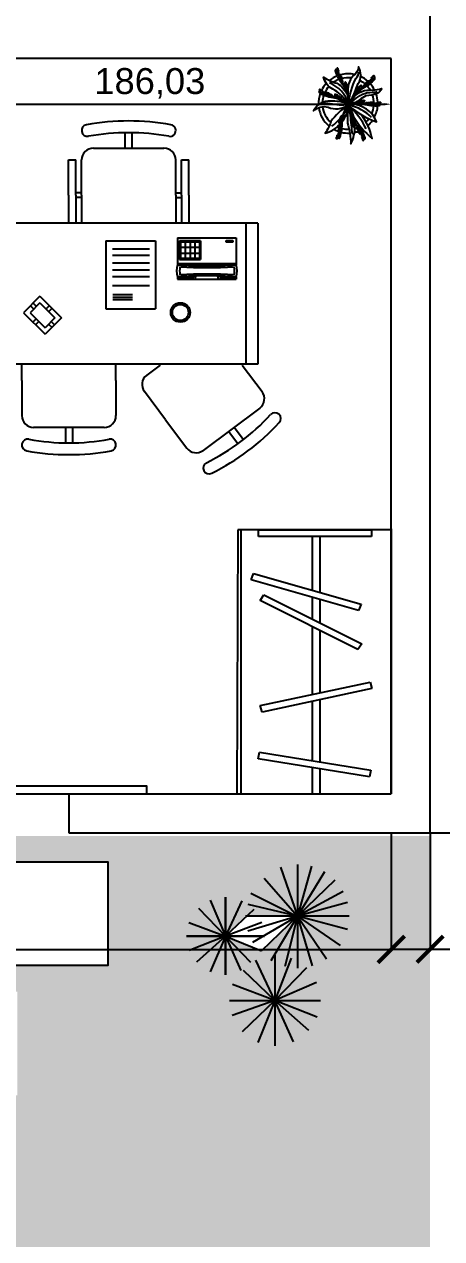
# Model space of a CAD drawing. Header units: metres. Extents: x 13415 to 21618, y 7657 to 10396.
# Drawn here: x 15843 to 16003.8, y 8120.1 to 8588.7 of the extents above; entities that cross this region are included whole.
import ezdxf

# ---------------------------------------------------------------- set-up
doc = ezdxf.new("R2010")
doc.units = ezdxf.units.M
doc.header["$LTSCALE"] = 0.2
for name, color, linetype in [('01', 1, 'Continuous'), ('02', 2, 'Continuous'), ('04', 4, 'Continuous'), ('05', 5, 'Continuous'), ('06', 6, 'Continuous'), ('Block1', 1, 'Continuous'), ('Block2', 2, 'Continuous')]:
    doc.layers.add(name, color=color, linetype=linetype)
doc.styles.get("Standard").update_dxf_attribs({"font": 'arial.ttf'})
doc.dimstyles.new('Cotas Externas', dxfattribs={"dimtxt": 10, "dimasz": 10.2, "dimexe": 0.125, "dimexo": 0.0625, "dimgap": 2, "dimtad": 1, "dimzin": 1, "dimtxsty": 'Standard', "dimblk": 'ARCHTICK', "dimcen": 0.2, "dimclrd": 2, "dimclre": 2, "dimadec": 0, "dimazin": 0, "dimtfac": 1, "dimtmove": 0, "dimatfit": 3, "dimfxl": 1, "dimarcsym": 0})
doc.dimstyles.new('Cotas Internas', dxfattribs={"dimtxt": 10, "dimasz": 2.5, "dimexe": 1.25, "dimexo": 0.625, "dimgap": 2, "dimtad": 1, "dimzin": 1, "dimtxsty": 'Standard', "dimcen": 2.5, "dimse1": 1, "dimse2": 1, "dimclrd": 2, "dimclrt": 256, "dimadec": 0, "dimazin": 0, "dimtfac": 1, "dimtmove": 0, "dimatfit": 3, "dimfxl": 1, "dimarcsym": 0})

# ---------------------------------------------------------------- blocks, each defined once
blk = doc.blocks.new('A$C280F56C6')
at = {"layer": 'Block1'}
for p, q in [((68.53, 109.39), (59.34, 100.19)), ((75.6, 102.32), (68.53, 109.39)), ((68.53, 106.56), (62.16, 100.19)), ((63.37, 104.22), (64.78, 102.81)), ((64.5, 105.36), (65.91, 103.94)), ((72.77, 102.32), (68.53, 106.56)), ((70.08, 105), (71.5, 106.42)), ((71.22, 103.87), (72.63, 105.29)), ((66.41, 93.12), (59.34, 100.19)), ((66.41, 95.95), (62.16, 100.19)), ((63.72, 98.64), (62.31, 97.22)), ((75.6, 102.32), (66.41, 93.12)), ((72.77, 102.32), (66.41, 95.95)), ((69.02, 98.57), (70.44, 97.15)), ((70.15, 99.7), (71.57, 98.28)), ((64.85, 97.51), (63.44, 96.09)), ((19.73, 91.53), (13.15, 91.53)), ((19.73, 88.53), (13.15, 88.53)), ((117.54, 84.64), (117.54, 87.14)), ((119.54, 84.64), (119.54, 87.14)), ((99.16, 74.3), (70.16, 74.3)), ((70.16, 74.3), (70.16, 53.3)), ((99.16, 74.3), (99.16, 53.3)), ((74.13, 71.31), (74.13, 63.05)), ((75.17, 71.31), (75.17, 63.05)), ((76.34, 71.31), (76.34, 63.05)), ((80.06, 71.54), (80.06, 55.84)), ((83.9, 71.54), (83.9, 55.84)), ((86.81, 71.54), (86.81, 55.84)), ((89.72, 71.54), (89.72, 55.84)), ((92.98, 71.54), (92.98, 55.84)), ((95.66, 71.54), (95.66, 55.84)), ((138.54, 66.14), (145.11, 66.14)), ((138.54, 63.14), (145.11, 63.14)), ((99.16, 53.3), (70.16, 53.3)), ((82.79, 43.94), (82.79, 18.94)), ((83.85, 43.94), (82.79, 43.94)), ((83.47, 43.94), (83.47, 36.9)), ((100.36, 43.94), (88.88, 43.94)), ((89.25, 43.94), (89.25, 36.9)), ((89.44, 43.94), (89.44, 18.94)), ((99.05, 43.07), (91.18, 43.07)), ((91.18, 43.07), (91.18, 34.07)), ((98.55, 42.57), (91.68, 42.57)), ((91.68, 42.57), (91.68, 34.57)), ((93.89, 42.57), (93.89, 34.57)), ((96.43, 42.57), (96.43, 34.57)), ((98.55, 34.57), (98.55, 42.57)), ((99.05, 34.07), (99.05, 43.07)), ((100.36, 43.94), (100.36, 18.94)), ((117.54, 44.64), (117.54, 42.14)), ((119.54, 44.64), (119.54, 42.14)), ((82.79, 36.44), (84.13, 36.08)), ((83.47, 36.9), (84.13, 36.72)), ((89.25, 36.9), (88.59, 36.72)), ((98.55, 40.57), (91.68, 40.57)), ((98.55, 38.57), (91.68, 38.57)), ((98.55, 36.57), (91.68, 36.57)), ((99.05, 34.07), (91.18, 34.07)), ((98.55, 34.57), (91.68, 34.57)), ((82.79, 26.44), (84.13, 26.8)), ((83.47, 25.87), (84.13, 26.05)), ((83.47, 25.87), (83.47, 19.01)), ((89.25, 25.87), (88.59, 26.05)), ((89.25, 25.87), (89.25, 19.01)), ((18.07, 22.18), (12.82, 18.24)), ((98.55, 20.4), (98.55, 23.24)), ((98.55, 23.24), (99.25, 23.24)), ((99.25, 23.24), (99.25, 20.4)), ((19.87, 19.78), (14.62, 15.84)), ((83.85, 18.94), (82.79, 18.94)), ((100.36, 18.94), (88.88, 18.94)), ((99.25, 20.4), (98.55, 20.4))]:
    blk.add_line(p, q, dxfattribs=at)
for radius in [4.14, 3.42]:
    blk.add_circle((68.64, 42.66), radius, dxfattribs=at)
for centre, radius, start, end in [((86.36, 34.51), 9.76, 75.0478, 104.9522), ((-149.38, 31.44), 233.56, 356.9321, 3.0679), ((86.36, 33.23), 9.76, 80.158, 99.842), ((-148.58, 31.33), 233.56, 357.1743, 2.8257), ((321.31, 31.33), 233.56, 177.1743, 182.8257), ((322.11, 31.44), 233.56, 176.9321, 183.0679), ((86.36, 28.37), 9.76, 255.0478, 284.9522), ((86.36, 29.44), 9.76, 260.158, 279.842)]:
    blk.add_arc(centre, radius, start, end, dxfattribs=at)
at = {"layer": 'Block2'}
for p, q in [((106.62, 119.81), (46.62, 119.81)), ((46.62, 9.81), (46.62, 119.81)), ((106.62, 9.81), (106.62, 119.81)), ((106.62, 114.81), (46.62, 114.81)), ((39.73, 110.03), (24.73, 110.03)), ((19.73, 75.03), (19.73, 105.03)), ((118.54, 90.14), (106.62, 90.14)), ((118.54, 90.14), (133.54, 90.14)), ((133.54, 90.14), (133.54, 87.14)), ((118.54, 87.14), (106.62, 87.14)), ((118.54, 84.64), (106.62, 84.64)), ((118.54, 87.14), (133.54, 87.14)), ((118.54, 84.64), (133.54, 84.64)), ((138.54, 79.64), (138.54, 49.64)), ((39.73, 70.03), (24.73, 70.03)), ((46.28, 51.24), (41.97, 56.98)), ((22.97, 48.98), (10.97, 39.98)), ((118.54, 44.64), (106.62, 44.64)), ((118.54, 42.14), (106.62, 42.14)), ((118.54, 44.64), (133.54, 44.64)), ((118.54, 42.14), (133.54, 42.14)), ((133.54, 42.14), (133.54, 39.14)), ((118.54, 39.14), (106.62, 39.14)), ((118.54, 39.14), (133.54, 39.14)), ((27.97, 8.98), (9.97, 32.98)), ((46.28, 16.46), (34.97, 7.98)), ((106.62, 14.81), (46.62, 14.81)), ((106.62, 9.81), (46.62, 9.81))]:
    blk.add_line(p, q, dxfattribs=at)
for points in [[(39.73, 110.03), (46.28, 110.03)], [(39.73, 70.03), (46.28, 70.03)], [(22.97, 48.98), (34.97, 57.98)]]:
    blk.add_lwpolyline(points, dxfattribs=at)
for centre, radius, start, end in [((12.23, 107.53), 2.5, 349.6601, 169.6601), ((24.73, 105.03), 5, 90, 180), ((108.14, 90.03), 100, 169.6601, 190.3399), ((108.14, 90.03), 95, 169.6601, 190.3399), ((133.54, 79.64), 5, 0, 90), ((146.04, 82.14), 2.5, 10.3399, 190.3399), ((50.12, 64.64), 95, 349.6601, 10.3399), ((50.12, 64.64), 100, 349.6601, 10.3399), ((12.23, 72.53), 2.5, 190.3399, 10.3399), ((24.73, 75.03), 5, 180, 270), ((37.97, 53.98), 5, 36.8699, 126.8699), ((133.54, 49.64), 5, 270, 0), ((146.04, 47.14), 2.5, 169.6601, 349.6601), ((13.97, 35.98), 5, 126.8699, 216.8699), ((2.47, 30.48), 2.5, 26.53, 206.53), ((89.71, 74.03), 95, 206.53, 227.2098), ((89.71, 74.03), 100, 206.53, 227.2098), ((31.97, 11.98), 5, 216.8699, 306.8699), ((23.47, 2.48), 2.5, 227.2098, 47.2098)]:
    blk.add_arc(centre, radius, start, end, dxfattribs=at)
blk = doc.blocks.new('MsEscrit002')
at = {"layer": 'Block2'}
blk.add_blockref('A$C280F56C6', (-150.12, -64.64), dxfattribs=at)
blk = doc.blocks.new('Planta068')
at = {"layer": 'Block2'}
for points in [[(3.14, 5.11, 0.004947), (7.49, 15.64, 0.285927), (7.63, 28.56, -0.243548), (3.72, 21.82, 0.225409), (-0.49, 7.52)], [(-1.94, 1.42, 0.152612), (-12.02, 11.25, -0.235391), (-19.22, 20.62, 0.08539), (-8.97, 15.83, -0.179352), (-0.83, 6.35)], [(0.29, -0.2, 0.157105), (-3.9, 15.31, -0.104349), (-9.66, 25.52, 0.179677), (-10.04, 25.99, 0.208387), (-10.23, 25.34, 0.103963), (-4.38, 14.95, -0.152999), (-0.29, 0.2, -0.160083)], [(-9.77, 25.74, -0.2377), (-9.45, 26.8, 0.050745), (-8.87, 24.51, -0.110108), (-8.12, 22.16, -0.087707), (-8.52, 22.53)], [(-8.13, 22.26, 0.171279), (-7.52, 22.08, 0.553418), (-7.54, 22.56, -0.373235), (-7.48, 23.59, 0.388854), (-7.87, 24.2, -0.556425), (-7.75, 25.08, 0.424909), (-7.68, 25.82, -0.475919), (-7.97, 26.64, 0.235862), (-8.18, 27.16, -0.346374), (-8.39, 27.46, 0.137601), (-8.43, 27.61, 0.407602), (-8.69, 27.54, 0.053592), (-8.87, 27.28, -0.029999), (-9.2, 26.93, 0.020786), (-9.29, 26.84, 0.017076), (-9.42, 26.59)], [(-7.34, 20.16, -0.265003), (-7.31, 21.38, 0.050745), (-6.26, 19.27, -0.110108), (-5.05, 17.12, -0.133478), (-5.71, 17.59)], [(-5.07, 17.21, 0.171279), (-4.44, 17.17, 0.553418), (-4.56, 17.63, -0.373235), (-4.71, 18.65, 0.388854), (-5.22, 19.16, -0.556425), (-5.29, 20.05, 0.424909), (-5.37, 20.79, -0.475919), (-5.83, 21.53, 0.235862), (-6.13, 22, -0.346374), (-6.4, 22.25, 0.137601), (-6.48, 22.38, 0.407602), (-6.71, 22.26, 0.053592), (-6.84, 21.97, -0.029999), (-7.09, 21.56, 0.020786), (-7.16, 21.45, 0.017076), (-7.23, 21.18)], [(0.27, -0.55, -0.106463), (5.76, 19.85, 0.254452), (7.82, 24.68, 0.254452)], [(19.73, 19.44, -0.104349), (10.4, 12.35, 0.160516), (0.27, -0.55, 0.160516)], [(20.19, 19.04, -0.103963), (10.69, 11.83, 0.148652), (1.25, 0.32, 0.160083)], [(17.04, 17.05, -0.171279), (16.41, 17.13, -0.553418), (16.61, 17.57, 0.373235), (16.97, 18.53, -0.388854), (17.57, 18.93, 0.556425), (17.81, 19.79, -0.424909), (18.04, 20.5, 0.475919), (18.63, 21.13, -0.235862), (19.03, 21.53, 0.346374), (19.34, 21.72, -0.137601), (19.44, 21.84, -0.407602), (19.65, 21.68, -0.053592), (19.71, 21.36, 0.029999), (19.88, 20.91, -0.020786), (19.92, 20.79, -0.017076), (19.94, 20.51)], [(19.92, 19.59, 0.2377), (20.06, 20.69, -0.050745), (18.61, 18.83, 0.110108), (16.99, 16.96, 0.087707), (17.5, 17.14)], [(-22.08, 8.77, -0.2377), (-22.59, 9.76, 0.050745), (-20.58, 8.51, -0.110108), (-18.42, 7.32, -0.087707), (-18.96, 7.3)], [(-18.49, 7.38, 0.171279), (-17.93, 7.68, 0.553418), (-18.27, 8.01, -0.373235), (-18.94, 8.79, 0.388854), (-19.64, 8.97, -0.556425), (-20.17, 9.69, 0.424909), (-20.63, 10.27, -0.475919), (-21.4, 10.66, 0.235862), (-21.91, 10.9, -0.346374), (-22.27, 10.97, 0.137601), (-22.4, 11.04, 0.407602), (-22.54, 10.82, 0.053592), (-22.49, 10.51, -0.029999), (-22.49, 10.03, 0.020786), (-22.49, 9.89, 0.017076), (-22.41, 9.63)], [(-3.44, 14.57, -0.26631), (-3.32, 15.79, 0.050745), (-2.43, 13.6, -0.110108), (-1.38, 11.38, -0.168963), (-2.12, 12.08)], [(-1.4, 11.47, 0.171279), (-0.77, 11.38, 0.553418), (-0.85, 11.85, -0.373235), (-0.93, 12.88, 0.388854), (-1.4, 13.43, -0.556425), (-1.4, 14.32, 0.424909), (-1.44, 15.06, -0.475919), (-1.83, 15.83, 0.235862), (-2.11, 16.32, -0.346374), (-2.36, 16.59, 0.137601), (-2.42, 16.73, 0.407602), (-2.66, 16.63, 0.053592), (-2.81, 16.35, -0.029999), (-3.09, 15.96, 0.020786), (-3.17, 15.85, 0.017076), (-3.26, 15.59)], [(1.52, 0.37, -0.143659), (14.44, 8.66, 0.055375), (22.13, 9.45, 0.055375)], [(3.42, 4.45, -0.275327), (18.78, 10.52, 0.082686), (25.32, 11.87, -0.225349), (21.91, 7.83, -0.048472), (13.38, 6.12, 0.065712), (8.41, 2.93, -0.016296), (7.08, 2.03)], [(6.58, 9.82, -0.171279), (5.96, 9.99, -0.553418), (6.23, 10.39, 0.373235), (6.71, 11.3, -0.388854), (7.36, 11.62, 0.556425), (7.71, 12.43, -0.424909), (8.04, 13.1, 0.475919), (8.71, 13.65, -0.235862), (9.15, 13.99, 0.346374), (9.49, 14.14, -0.137601), (9.6, 14.24, -0.407602), (9.79, 14.05, -0.053592), (9.81, 13.73, 0.029999), (9.91, 13.27, -0.020786), (9.94, 13.14, -0.017076), (9.92, 12.86)], [(9.68, 11.86, 0.26631), (10.06, 13.02, -0.050745), (8.37, 11.37, 0.110108), (6.52, 9.74, 0.168963), (7.48, 10.1)], [(12.23, 13.63, -0.171279), (11.63, 13.84, -0.553418), (11.92, 14.22, 0.373235), (12.47, 15.09, -0.388854), (13.14, 15.37, 0.556425), (13.55, 16.15, -0.424909), (13.92, 16.8, 0.475919), (14.63, 17.3, -0.235862), (15.1, 17.61, 0.346374), (15.45, 17.72, -0.137601), (15.57, 17.82, -0.407602), (15.74, 17.62, -0.053592), (15.74, 17.3, 0.029999), (15.8, 16.83, -0.020786), (15.83, 16.7, -0.017076), (15.78, 16.42)], [(15.48, 15.44, 0.265003), (15.94, 16.57, -0.050745), (14.13, 15.04, 0.110108), (12.17, 13.56, 0.133478), (12.96, 13.73)], [(-1.73, 0.54, 0.086981), (-15.95, 1.99, 0.27519), (-26.96, -5.53, -0.282193), (-15.84, -2.7, 0.24691), (-0.48, -1.13)], [(-0.29, 0.2, 0.111316), (-10.64, 5.27, -0.104349), (-21.85, 8.69, 0.136677), (-22.76, 8.82, 0.148775), (-22.14, 8.16, 0.103963), (-10.73, 4.67, -0.117548), (-0.15, -0.7, -0.160083)], [(-0.15, -0.7, -0.085547), (-14.13, -0.02, 0.133123), (-21.3, -0.66, 0.133123)], [(-12.8, 5.83, 0.171279), (-12.31, 6.24, 0.553418), (-12.71, 6.5, -0.373235), (-13.53, 7.12, 0.388854), (-14.25, 7.15, -0.556425), (-14.91, 7.75, 0.424909), (-15.48, 8.22, -0.475919), (-16.32, 8.44, 0.235862), (-16.87, 8.57, -0.346374), (-17.24, 8.56, 0.137601), (-17.38, 8.61, 0.407602), (-17.47, 8.36, 0.053592), (-17.36, 8.07, -0.029999), (-17.26, 7.6, 0.020786), (-17.23, 7.47, 0.017076), (-17.1, 7.22)], [(-16.47, 6.41, -0.265003), (-17.29, 7.31, 0.050745), (-15.07, 6.5, -0.110108), (-12.71, 5.79, -0.133478), (-13.52, 5.67)], [(-6.18, 4.21, 0.171279), (-5.66, 4.58, 0.553418), (-6.05, 4.87, -0.373235), (-6.81, 5.55, 0.388854), (-7.53, 5.63, -0.556425), (-8.15, 6.27, 0.424909), (-8.68, 6.79, -0.475919), (-9.5, 7.07, 0.235862), (-10.04, 7.24, -0.346374), (-10.4, 7.26, 0.137601), (-10.54, 7.32, 0.407602), (-10.65, 7.08, 0.053592), (-10.56, 6.77, -0.029999), (-10.5, 6.29, 0.020786), (-10.48, 6.16, 0.017076), (-10.37, 5.91)], [(-9.8, 5.05, -0.26631), (-10.55, 6.02, 0.050745), (-8.4, 5.05, -0.110108), (-6.1, 4.16, -0.168963), (-7.12, 4.16)], [(1.8, -0.18, -0.094063), (11.34, -0.04, 0.103963), (23.19, -1.36, 0.148775), (24.02, -1, 0.136677), (23.13, -0.76, -0.104349), (11.49, 0.55, 0.098686), (1.25, 0.32, 0.160516)], [(6.98, 1.35, -0.171279), (6.65, 1.9, -0.553418), (7.12, 2, 0.373235), (8.09, 2.33, -0.388854), (8.78, 2.11, 0.556425), (9.6, 2.46, -0.424909), (10.3, 2.72, 0.475919), (11.16, 2.65, -0.235862), (11.72, 2.59, 0.346374), (12.06, 2.46, -0.137601), (12.22, 2.46, -0.407602), (12.22, 2.2, -0.053592), (12.02, 1.95, 0.029999), (11.77, 1.54, -0.020786), (11.7, 1.43, -0.017076), (11.49, 1.24)], [(10.63, 0.68, 0.26631), (11.71, 1.27, -0.050745), (9.34, 1.23, 0.110108), (6.88, 1.33, 0.168963), (7.82, 0.93)], [(13.7, 0.21, -0.171279), (13.41, 0.78, -0.553418), (13.88, 0.85, 0.373235), (14.88, 1.1, -0.388854), (15.55, 0.84, 0.556425), (16.4, 1.12, -0.424909), (17.11, 1.33, 0.475919), (17.96, 1.2, -0.235862), (18.52, 1.11, 0.346374), (18.85, 0.95, -0.137601), (19, 0.94, -0.407602), (18.99, 0.68, -0.053592), (18.77, 0.45, 0.029999), (18.49, 0.06, -0.020786), (18.41, -0.05, -0.017076), (18.19, -0.22)], [(17.3, -0.72, 0.265003), (18.41, -0.22, -0.050745), (16.05, -0.08, 0.110108), (13.6, 0.2, 0.133478), (14.3, -0.23)], [(19.54, -0.63, -0.171279), (19.13, -0.14, -0.553418), (19.59, 0.03, 0.373235), (20.51, 0.49, -0.388854), (21.22, 0.37, 0.556425), (21.99, 0.82, -0.424909), (22.64, 1.17, 0.475919), (23.51, 1.22, -0.235862), (24.07, 1.24, 0.346374), (24.43, 1.16, -0.137601), (24.58, 1.18, -0.407602), (24.62, 0.92, -0.053592), (24.45, 0.65, 0.029999), (24.26, 0.21, -0.020786), (24.21, 0.09, -0.017076), (24.03, -0.13)], [(-0.78, -1.55, 0.099077), (-13.62, -13.74, -0.060442), (-17.95, -22.64, 0.151104), (-5.56, -14.56)], [(-5.14, -9.76, 0.171279), (-5.58, -9.3, 0.553418), (-5.81, -9.72, -0.373235), (-6.38, -10.57, 0.388854), (-6.36, -11.3, -0.556425), (-6.91, -12, 0.424909), (-7.34, -12.6, -0.475919), (-7.51, -13.45, 0.235862), (-7.6, -14, -0.346374), (-7.57, -14.37, 0.137601), (-7.61, -14.52, 0.407602), (-7.36, -14.59, 0.053592), (-7.07, -14.46, -0.029999), (-6.6, -14.33, 0.020786), (-6.48, -14.29, 0.017076), (-6.24, -14.14)], [(-0.15, -0.7, 0.142807), (-5.57, -14.32, -0.104349), (-7.4, -25.9, 0.243221), (-7.33, -26.57, 0.266782), (-6.84, -26.11, 0.103963), (-4.97, -14.34, -0.136366), (-0.04, -1.55, -0.160083)], [(-0.4, -4.09, 0.060076), (-0.78, -14.87, -0.054246), (1.8, -31.03, 0.11749), (4.9, -16.96)], [(-0.04, -1.55, 0.156141), (5.53, -16.51, -0.104349), (12.19, -26.16, 0.136677), (12.82, -26.83, 0.148775), (12.74, -25.93, 0.103963), (5.98, -16.11, -0.160083), (0.54, -1.08, -0.160083)], [(0.56, -1.66, 0.105085), (21.56, -13.9, 0.297744), (1.8, -0.18)], [(3.91, -9.71, 0.092004), (18.13, -26.83, 0.101098), (10.16, -8.73)], [(23.38, -0.78, 0.2377), (24.24, -0.08, -0.050745), (21.9, -0.43, 0.110108), (19.44, -0.66, 0.087707), (19.94, -0.89)], [(-5.83, -16.54, 0.171279), (-6.3, -16.11, 0.553418), (-6.5, -16.55, -0.373235), (-7.01, -17.44, 0.388854), (-6.93, -18.16, -0.556425), (-7.43, -18.9, 0.424909), (-7.82, -19.53, -0.475919), (-7.92, -20.39, 0.235862), (-7.98, -20.95, -0.346374), (-7.92, -21.32, 0.137601), (-7.94, -21.46, 0.407602), (-7.69, -21.52, 0.053592), (-7.41, -21.37, -0.029999), (-6.96, -21.2, 0.020786), (-6.83, -21.16, 0.017076), (-6.61, -20.99)], [(-5.89, -20.26, -0.265003), (-6.67, -21.2, 0.050745), (-6.18, -18.89, -0.110108), (-5.79, -16.45, -0.133478), (-5.57, -17.24)], [(-5.47, -13.46, -0.26631), (-6.32, -14.35, 0.050745), (-5.66, -12.08, -0.110108), (-5.1, -9.67, -0.168963), (-4.96, -10.69)], [(2.69, -12.92, 0.171279), (2.06, -12.88, 0.553418), (2.18, -13.35, -0.373235), (2.36, -14.36, 0.388854), (2.87, -14.87, -0.556425), (2.96, -15.76, 0.424909), (3.06, -16.49, -0.475919), (3.52, -17.22, 0.235862), (3.84, -17.69, -0.346374), (4.11, -17.93, 0.137601), (4.19, -18.06, 0.407602), (4.42, -17.94, 0.053592), (4.54, -17.64, -0.029999), (4.79, -17.23, 0.020786), (4.85, -17.12, 0.017076), (4.92, -16.85)], [(5.01, -15.82, -0.26631), (5, -17.05, 0.050745), (3.92, -14.95, -0.110108), (2.66, -12.82, -0.168963), (3.46, -13.46)], [(6.88, -18.3, 0.171279), (6.24, -18.31, 0.553418), (6.4, -18.77, -0.373235), (6.64, -19.76, 0.388854), (7.2, -20.23, -0.556425), (7.34, -21.11, 0.424909), (7.5, -21.84, -0.475919), (8.01, -22.53, 0.235862), (8.36, -22.97, -0.346374), (8.65, -23.2, 0.137601), (8.74, -23.32, 0.407602), (8.96, -23.19, 0.053592), (9.06, -22.88, -0.029999), (9.27, -22.45, 0.020786), (9.33, -22.34, 0.017076), (9.38, -22.06)], [(9.4, -21.04, -0.265003), (9.48, -22.25, 0.050745), (8.24, -20.24, -0.110108), (6.84, -18.21, -0.133478), (7.54, -18.62)], [(-6.57, -22.4, 0.171279), (-6.94, -21.88, 0.553418), (-7.23, -22.27, -0.373235), (-7.91, -23.03, 0.388854), (-7.98, -23.76, -0.556425), (-8.62, -24.38, 0.424909), (-9.13, -24.91, -0.475919), (-9.42, -25.73, 0.235862), (-9.58, -26.27, -0.346374), (-9.6, -26.63, 0.137601), (-9.66, -26.77, 0.407602), (-9.42, -26.88, 0.053592), (-9.11, -26.79, -0.029999), (-8.64, -26.72, 0.020786), (-8.51, -26.71, 0.017076), (-8.25, -26.59)], [(-7.45, -26.14, -0.2377), (-8.36, -26.78, 0.050745), (-7.4, -24.62, -0.110108), (-6.52, -22.32, -0.087707), (-6.43, -22.85)], [(10.38, -23.05, 0.171279), (9.75, -22.93, 0.553418), (9.81, -23.41, -0.373235), (9.85, -24.43, 0.388854), (10.29, -25.01, -0.556425), (10.25, -25.9, 0.424909), (10.25, -26.64, -0.475919), (10.61, -27.43, 0.235862), (10.87, -27.93, -0.346374), (11.11, -28.21, 0.137601), (11.16, -28.35, 0.407602), (11.41, -28.26, 0.053592), (11.57, -27.98, -0.029999), (11.86, -27.61, 0.020786), (11.95, -27.51, 0.017076), (12.05, -27.25)], [(12.32, -26.37, -0.2377), (12.11, -27.46, 0.050745), (11.31, -25.23, -0.110108), (10.36, -22.95, -0.087707), (10.79, -23.28)]]:
    blk.add_lwpolyline(points, format="xyb", dxfattribs=at)
for centre, radius, start, end in [((-0.33, 0.27), 22.86, 111.54139, 129.11879), ((-0.33, 0.27), 19.86, 110.47118, 124.42529), ((-0.33, 0.27), 22.86, 106.2747, 110.03233), ((-0.33, 0.27), 22.86, 77.22834, 105.45388), ((-0.33, 0.27), 19.86, 82.46477, 105.00004), ((-0.33, 0.27), 22.86, 48.71184, 64.96735), ((20.32, 18.92), 0.786, 94.20469, 138.93459), ((19.21, 19.5), 1.08, 335.04049, 10.93273), ((-0.33, 0.27), 22.86, 137.47407, 154.18831), ((-0.33, 0.27), 19.86, 138.50155, 156.70159), ((-23.26, -6.12), 23.82, 15.39042, 68.72993), ((-0.33, 0.27), 19.86, 49.20325, 63.11761), ((-0.33, 0.27), 19.86, 31.78089, 42.95777), ((-0.33, 0.27), 22.86, 45.06247, 45.14555), ((-0.33, 0.27), 22.86, 43.59193, 44.61243), ((-0.33, 0.27), 22.86, 26.90771, 42.08537), ((-0.33, 0.27), 22.86, 160.21729, 182.5571), ((-0.33, 0.27), 19.86, 161.04676, 177.88112), ((-5.96, 22.88), 24.59, 296.47297, 300.91603), ((-0.33, 0.27), 19.86, 359.4203, 19.54814), ((-0.33, 0.27), 22.86, 2.32471, 18.83634), ((-0.33, 0.27), 22.86, 187.99375, 230.03207), ((-0.33, 0.27), 19.86, 187.26205, 227.20819), ((-41.87, 19.31), 46.74, 321.68939, 323.37036), ((-24.83, 1.43), 25.04, 322.7295, 352.20367), ((-41.87, 19.31), 46.74, 326.3656, 333.49403), ((-7.3, -35.68), 35.47, 45.09393, 77.22182), ((-47.56, -50.78), 68.77, 27.21292, 45.58622), ((-26.19, -17.5), 31.09, 5.7338, 30.6264), ((-892.11, -109.22), 899.13, 5.47042, 6.39714), ((-0.33, 0.27), 19.86, 336.0698, 354.96191), ((-0.33, 0.27), 19.86, 356.69409, 357.19437), ((-0.33, 0.27), 19.86, 357.37749, 357.44645), ((-0.33, 0.27), 22.86, 331.87194, 355.76893), ((-41.87, 19.31), 46.74, 308.407, 319.27825), ((-0.33, 0.27), 19.86, 245.02325, 250.70721), ((-0.33, 0.27), 19.86, 285.1786, 289.11624), ((-0.33, 0.27), 19.86, 291.00004, 291.20582), ((-0.33, 0.27), 19.86, 291.3644, 292.03475), ((-0.33, 0.27), 19.86, 293.86274, 297.79617), ((-0.33, 0.27), 19.86, 313.88892, 323.40224), ((-0.33, 0.27), 22.86, 311.5147, 325.21509), ((-0.33, 0.27), 22.86, 240.9608, 250.63933), ((-0.33, 0.27), 22.86, 251.6813, 255.1575), ((-0.33, 0.27), 22.86, 256.66184, 273.07434), ((-0.33, 0.27), 19.86, 256.06687, 271.94691), ((-0.33, 0.27), 22.86, 282.36384, 289.40693), ((-0.33, 0.27), 22.86, 295.81291, 299.30832)]:
    blk.add_arc(centre, radius, start, end, dxfattribs=at)
blk = doc.blocks.new('Planta057')
at = {"layer": 'Block1'}
for p, q in [((4.48, 67.61), (17.6, 29.82)), ((17.6, 69.82), (17.6, -10.18)), ((28.4, 68.34), (17.6, 29.82)), ((-7.93, 59.26), (17.6, 29.82)), ((38.44, 63.96), (17.6, 29.82)), ((46.43, 57.55), (17.6, 29.82)), ((-18.23, 47.6), (17.7, 29.67)), ((52.81, 48.8), (17.6, 29.82)), ((-49.54, 42.09), (-37.84, 14.47)), ((-37.84, -15.53), (-37.84, 44.47)), ((-37.84, 44.47), (-37.84, -15.53)), ((-25.16, 41.65), (-37.84, 14.47)), ((17.6, 29.82), (-20.28, 38.79)), ((56.2, 40.3), (17.6, 29.82)), ((-58.59, 36.13), (-37.84, 14.47)), ((-15.85, 34.87), (-37.84, 14.47)), ((57.6, 29.82), (-22.4, 29.82)), ((17.6, 29.82), (-20.68, 18.23)), ((17.6, 29.82), (-16.89, 9.57)), ((17.6, 29.82), (-10.11, 3.02)), ((17.6, 29.82), (-2.73, -4.63)), ((17.6, 29.82), (7.82, -8.96)), ((17.6, 29.82), (50.63, 7.26)), ((56.27, 19.59), (17.6, 29.82)), ((17.6, 29.82), (40.15, -3.21)), ((17.7, 29.67), (29.06, -8.5)), ((-65.95, 24.95), (-37.84, 14.47)), ((-9.74, 24.98), (-37.84, 14.47)), ((-7.84, 14.47), (-67.84, 14.47)), ((-67.84, 14.47), (-7.84, 14.47)), ((-37.84, 14.47), (-65.66, 3.24)), ((-37.84, 14.47), (-60.07, -5.68)), ((-37.84, 14.47), (-49.49, -13.18)), ((-37.84, 14.47), (-10.11, 3.02)), ((-37.84, 14.47), (-18.49, -5.69)), ((-37.84, 14.47), (-25.97, -12.12)), ((0.34, -35.2), (-14.29, -4.11)), ((0.34, -0.2), (0.34, -70.2)), ((12.7, -2.45), (0.34, -35.2)), ((0.34, -35.2), (-23.98, -12.14)), ((24.53, -9.91), (0.34, -35.2)), ((0.34, -35.2), (-32.41, -22.84)), ((32.43, -21.23), (0.34, -35.2)), ((-34.66, -35.2), (35.34, -35.2)), ((0.34, -35.2), (-32.71, -46.74)), ((0.34, -35.2), (-24.98, -59.37)), ((0.34, -35.2), (-12.86, -67.61)), ((26.53, -58.42), (0.34, -35.2)), ((32.83, -48.2), (0.34, -35.2)), ((14.61, -67.15), (0.34, -35.2))]:
    blk.add_line(p, q, dxfattribs=at)
blk = doc.blocks.new('_ArchTick')
at = {"color": 0, "linetype": 'ByBlock', "const_width": 0.15}
blk.add_lwpolyline([(-0.5, -0.5), (0.5, 0.5)], dxfattribs=at)
blk = doc.blocks.new('*D155')
at = {"layer": '04', "color": 2, "lineweight": -2, "transparency": 16777216}
for p, q in [((15609.34, 8276.65), (15609.34, 8231.59)), ((15984.34, 8276.65), (15984.34, 8231.59)), ((15609.34, 8231.71), (15984.34, 8231.71))]:
    blk.add_line(p, q, dxfattribs=at)
at = {"layer": 'Defpoints', "color": 0, "transparency": 16777216}
for p in [(15609.34, 8276.71), (15984.34, 8276.71), (15984.34, 8231.71)]:
    blk.add_point(p, dxfattribs=at)
at = {"layer": '04', "color": 2, "lineweight": -2, "transparency": 16777216, "xscale": 10.2, "yscale": 10.2, "zscale": 10.2, "rotation": 180}
blk.add_blockref('_ArchTick', (15609.34, 8231.71), dxfattribs=at)
at = {"layer": '04', "color": 2, "lineweight": -2, "transparency": 16777216, "xscale": 10.2, "yscale": 10.2, "zscale": 10.2}
blk.add_blockref('_ArchTick', (15984.34, 8231.71), dxfattribs=at)
at = {"layer": '04', "color": 0, "transparency": 16777216, "insert": (15796.84, 8239.72), "char_height": 10, "attachment_point": 5}
blk.add_mtext('375,00', dxfattribs=at)
blk = doc.blocks.new('*D156')
at = {"layer": '04', "color": 2, "lineweight": -2, "transparency": 16777216}
for p, q in [((15984.34, 8276.65), (15984.34, 8231.65)), ((15999.34, 8276.65), (15999.34, 8231.65)), ((15984.34, 8231.77), (15999.34, 8231.77)), ((15999.34, 8231.77), (16046.31, 8231.77))]:
    blk.add_line(p, q, dxfattribs=at)
at = {"layer": 'Defpoints', "color": 0, "transparency": 16777216}
for p in [(15984.34, 8276.71), (15999.34, 8276.71), (15999.34, 8231.77)]:
    blk.add_point(p, dxfattribs=at)
at = {"layer": '04', "color": 2, "lineweight": -2, "transparency": 16777216, "xscale": 10.2, "yscale": 10.2, "zscale": 10.2, "rotation": 180}
blk.add_blockref('_ArchTick', (15984.34, 8231.77), dxfattribs=at)
at = {"layer": '04', "color": 2, "lineweight": -2, "transparency": 16777216, "xscale": 10.2, "yscale": 10.2, "zscale": 10.2}
blk.add_blockref('_ArchTick', (15999.34, 8231.77), dxfattribs=at)
at = {"layer": '04', "color": 0, "transparency": 16777216, "insert": (16027.93, 8239.78), "char_height": 10, "attachment_point": 5}
blk.add_mtext('15,00', dxfattribs=at)
blk = doc.blocks.new('*D157')
at = {"layer": '04', "color": 2, "lineweight": -2, "transparency": 16777216}
for p, q in [((15999.34, 8276.65), (15999.34, 8231.65)), ((16349.34, 8276.65), (16349.34, 8231.65)), ((15999.34, 8231.77), (16349.34, 8231.77))]:
    blk.add_line(p, q, dxfattribs=at)
at = {"layer": 'Defpoints', "color": 0, "transparency": 16777216}
for p in [(15999.34, 8276.71), (16349.34, 8276.71), (16349.34, 8231.77)]:
    blk.add_point(p, dxfattribs=at)
at = {"layer": '04', "color": 2, "lineweight": -2, "transparency": 16777216, "xscale": 10.2, "yscale": 10.2, "zscale": 10.2, "rotation": 180}
blk.add_blockref('_ArchTick', (15999.34, 8231.77), dxfattribs=at)
at = {"layer": '04', "color": 2, "lineweight": -2, "transparency": 16777216, "xscale": 10.2, "yscale": 10.2, "zscale": 10.2}
blk.add_blockref('_ArchTick', (16349.34, 8231.77), dxfattribs=at)
at = {"layer": '04', "color": 0, "transparency": 16777216, "insert": (16174.34, 8239.78), "char_height": 10, "attachment_point": 5}
blk.add_mtext('350,00', dxfattribs=at)
blk = doc.blocks.new('*D206')
at = {"layer": '04', "color": 2, "lineweight": -2, "transparency": 16777216}
blk.add_line((15800.81, 8557.84), (15981.84, 8557.84), dxfattribs=at)
at = {"layer": '04', "color": 2, "transparency": 16777216}
for points in [[(15800.81, 8558.25), (15800.81, 8557.42), (15798.31, 8557.84)], [(15981.84, 8558.25), (15981.84, 8557.42), (15984.34, 8557.84)]]:
    blk.add_solid(points, dxfattribs=at)
at = {"layer": 'Defpoints', "color": 0, "transparency": 16777216}
for p in [(15798.31, 8575.52), (15984.34, 8575.52), (15984.34, 8557.84)]:
    blk.add_point(p, dxfattribs=at)
at = {"layer": '04', "transparency": 16777216, "insert": (15891.33, 8565.84), "char_height": 10, "attachment_point": 5}
blk.add_mtext('186,03', dxfattribs=at)

msp = doc.modelspace()

# ---------------------------------------------------------------- hatches: boundary and pattern name
at = {"layer": '02', "true_color": 0x136734}
h = msp.add_hatch(dxfattribs=at)
h.set_pattern_fill('CROSS', color=116)
h.set_pattern_definition([(0, (-6513.4284, 2853.256), (6.35, 6.35), [3.175, -9.525]), (90, (-6511.841, 2851.669), (-6.35, 6.35), [3.175, -9.525])])
edge = h.paths.add_edge_path()
edge.add_line((15999.34, 8275.477), (15594.34, 8275.477))
edge.add_line((15594.34, 8275.477), (15379.34, 8275.477))
edge.add_line((15379.34, 8275.477), (15379.34, 7923.428))
edge.add_line((15379.34, 7923.428), (15473.834, 7923.428))
edge.add_line((15473.834, 7923.428), (15473.834, 7925.477))
edge.add_line((15473.834, 7925.477), (15443.175, 7925.477))
edge.add_line((15443.175, 7925.477), (15443.175, 7965.477))
edge.add_line((15443.175, 7965.477), (15473.834, 7965.477))
edge.add_line((15473.834, 7965.477), (15473.834, 8003.428))
edge.add_line((15473.834, 8003.428), (15476.834, 8003.428))
edge.add_arc((15469.879, 7919.678), 84.038, 77.56119, 85.25309, ccw=False)
edge.add_line((15487.981, 8001.743), (15487.981, 8015.477))
edge.add_line((15487.981, 8015.477), (15637.981, 8015.477))
edge.add_line((15637.981, 8015.477), (15637.981, 7975.477))
edge.add_line((15637.981, 7975.477), (15532.719, 7975.477))
edge.add_arc((15469.879, 7919.678), 84.038, 33.0234, 41.60373, ccw=False)
edge.add_line((15540.341, 7965.477), (15593.175, 7965.477))
edge.add_line((15593.175, 7965.477), (15593.175, 7925.477))
edge.add_line((15593.175, 7925.477), (15553.717, 7925.477))
edge.add_arc((15469.879, 7919.678), 84.038, 2.55753, 3.957, ccw=False)
edge.add_line((15553.834, 7923.428), (15809.373, 7923.428))
edge.add_line((15809.373, 7923.428), (15809.373, 7926.428))
edge.add_line((15809.373, 7926.428), (15999.575, 7926.428))
edge.add_line((15999.575, 7926.428), (15999.575, 7923.428))
edge.add_line((15999.575, 7923.428), (15999.34, 7923.428))
edge.add_line((15999.34, 7923.428), (15999.34, 8275.477))
h.paths.add_polyline_path([(15948.149, 8244.513), (15934.33, 8231.145), (15920.464, 8236.867), (15928.742, 8244.546), (15948.082, 8244.546), (15947.967, 8244.603), (15948.184, 8244.546), (15948.184, 8244.646), (15948.221, 8244.521), (15948.46, 8244.358), (15948.237, 8244.469), (15948.391, 8243.949), (15948.205, 8244.485)], flags=16)
edge = h.paths.add_edge_path(flags=16)
edge.add_line((15888.406, 8036.314), (15891.44, 8031.095))
edge.add_line((15891.44, 8031.095), (15889.937, 8021.924))
edge.add_arc((15534.863, 5862.664), 2188.259, 80.661737, 81.200061)
edge.add_arc((16224.692, 8512.063), 602.608, 233.899552, 236.261017)
edge.add_line((15889.997, 8010.948), (15878.588, 8005.801))
edge.add_arc((14803.634, 7520.495), 1179.426, 24.297593, 25.333978)
edge.add_arc((18478.069, 7135.46), 2755.995, 161.166141, 161.413759)
edge.add_line((15865.813, 8013.883), (15864.033, 8019.692))
edge.add_arc((15268.073, 8635.289), 856.813, 313.114208, 314.071447, ccw=False)
edge.add_line((15853.665, 8009.822), (15846.787, 8025.525))
edge.add_line((15846.787, 8025.525), (15848.877, 8033.279))
edge.add_arc((25495.194, 32678.787), 26466.064, 248.6244953, 248.6727421)
edge.add_arc((13564.199, 6185.197), 2949.662, 38.593368, 39.273942)
edge.add_line((15847.616, 8052.419), (15854.666, 8060.086))
edge.add_arc((16370.994, 8260.715), 553.937, 201.23455, 201.34735)
edge.add_line((15855.062, 8059.07), (15864.532, 8059.356))
edge.add_arc((18614.949, 8452.243), 2778.336, 188.129498, 188.842417)
edge.add_arc((16457.417, 7056.92), 1132.69, 120.155848, 121.260296, ccw=False)
h.paths.add_polyline_path([(15875.15, 8225.477), (15725.15, 8225.477), (15725.15, 8265.477), (15875.15, 8265.477)], flags=16)
h.paths.add_polyline_path([(15840.319, 8175.477), (15690.319, 8175.477), (15690.319, 8215.477), (15840.319, 8215.477)], flags=16)
h.paths.add_polyline_path([(15785.15, 8124.739), (15635.15, 8124.739), (15635.15, 8164.739), (15785.15, 8164.739)], flags=16)
h.paths.add_polyline_path([(15737.473, 8115.477), (15737.473, 8075.477), (15587.473, 8075.477), (15587.473, 8115.477)], flags=16)
h.paths.add_polyline_path([(15688.16, 8065.477), (15688.16, 8025.477), (15538.16, 8025.477), (15538.16, 8065.477)], flags=16)
h.paths.add_polyline_path([(15667.152, 8251.575), (15667.391, 8251.412), (15667.168, 8251.523), (15667.323, 8251.003), (15667.137, 8251.539), (15667.081, 8251.567), (15653.261, 8238.199), (15639.396, 8243.921), (15647.674, 8251.6), (15667.013, 8251.6), (15666.899, 8251.657), (15667.115, 8251.6), (15667.115, 8251.7)], flags=16)
edge = h.paths.add_edge_path(flags=16)
edge.add_arc((15839.676, 8659.634), 602.608, 233.899552, 236.261017)
edge.add_line((15504.981, 8158.519), (15493.571, 8153.372))
edge.add_arc((14418.618, 7668.066), 1179.426, 24.297593, 25.333978)
edge.add_arc((18093.052, 7283.031), 2755.995, 161.166141, 161.413759)
edge.add_line((15480.796, 8161.454), (15479.016, 8167.263))
edge.add_arc((14883.056, 8782.86), 856.813, 313.114208, 314.071447, ccw=False)
edge.add_line((15468.649, 8157.393), (15461.77, 8173.096))
edge.add_line((15461.77, 8173.096), (15463.86, 8180.849))
edge.add_arc((25110.177, 32826.358), 26466.064, 248.6244953, 248.6727421)
edge.add_arc((13179.183, 6332.768), 2949.662, 38.593368, 39.273942)
edge.add_line((15462.599, 8199.989), (15469.649, 8207.657))
edge.add_arc((15985.977, 8408.286), 553.937, 201.23455, 201.34735)
edge.add_line((15470.045, 8206.641), (15479.516, 8206.927))
edge.add_arc((18229.932, 8599.814), 2778.336, 188.129498, 188.842417)
edge.add_arc((16072.4, 7204.491), 1132.69, 120.155848, 121.260296, ccw=False)
edge.add_line((15503.389, 8183.885), (15506.423, 8178.666))
edge.add_line((15506.423, 8178.666), (15504.92, 8169.495))
edge.add_arc((15149.847, 6010.235), 2188.259, 80.661737, 81.200061)

# ---------------------------------------------------------------- linework, layer by layer
msp.add_line((15999.34, 8276.713), (16349.34, 8276.713))
msp.add_lwpolyline([(15725.15, 8265.477), (15875.15, 8265.477), (15875.15, 8225.477), (15725.15, 8225.477), (15725.15, 8264.739)])
at = {"layer": '01'}
for p, q in [((15925.242, 8393.595), (15924.84, 8291.713)), ((15984.742, 8393.595), (15925.242, 8393.595)), ((15926.34, 8393.595), (15926.34, 8291.713)), ((15933.182, 8391.053), (15933.182, 8393.595)), ((15933.182, 8393.595), (15976.803, 8393.595)), ((15976.803, 8393.595), (15976.803, 8391.053)), ((15984.34, 8393.595), (15984.34, 8291.713)), ((15976.803, 8391.053), (15933.182, 8391.053)), ((15953.84, 8391.053), (15953.84, 8370.305)), ((15956.84, 8391.053), (15956.84, 8369.446)), ((15930.406, 8374.341), (15931.34, 8376.752)), ((15971.79, 8362.483), (15930.406, 8374.341)), ((15931.34, 8376.752), (15972.724, 8364.895)), ((15933.817, 8366.298), (15935.306, 8368.494)), ((15971.501, 8347.403), (15933.817, 8366.298)), ((15935.306, 8368.494), (15972.99, 8349.599)), ((15953.84, 8367.626), (15953.84, 8359.201)), ((15956.84, 8366.766), (15956.84, 8357.696)), ((15972.724, 8364.895), (15971.79, 8362.483)), ((15953.84, 8356.258), (15953.84, 8330.079)), ((15956.84, 8354.754), (15956.84, 8330.724)), ((15972.99, 8349.599), (15971.501, 8347.403)), ((15933.888, 8325.792), (15976.207, 8334.886)), ((15976.924, 8332.42), (15934.604, 8323.326)), ((15976.207, 8334.886), (15976.924, 8332.42)), ((15953.84, 8327.459), (15953.84, 8304.516)), ((15953.84, 8327.459), (15953.84, 8304.516)), ((15956.84, 8328.104), (15956.84, 8304.033)), ((15956.84, 8328.104), (15956.84, 8304.033)), ((15934.604, 8323.326), (15933.888, 8325.792)), ((15933.042, 8305.282), (15933.587, 8307.78)), ((15933.587, 8307.78), (15976.461, 8300.871)), ((15975.917, 8298.372), (15933.042, 8305.282)), ((15953.84, 8301.93), (15953.84, 8291.713)), ((15953.84, 8301.93), (15953.84, 8291.713)), ((15956.84, 8301.446), (15956.84, 8291.713)), ((15976.461, 8300.871), (15975.917, 8298.372)), ((15924.84, 8291.713), (15984.34, 8291.713))]:
    msp.add_line(p, q, dxfattribs=at)
at = {"layer": '02'}
msp.add_lwpolyline([(15830.15, 8291.713), (15890.15, 8291.713), (15890.15, 8294.713), (15830.15, 8294.713)], close=True, dxfattribs=at)
at = {"layer": '06'}
for p, q in [((15999.34, 8276.713), (15999.34, 8662.566)), ((15984.34, 8575.517), (15798.312, 8575.517)), ((15984.34, 8291.713), (15984.34, 8575.517)), ((15860.15, 8291.713), (15984.34, 8291.713)), ((15860.15, 8291.713), (15860.15, 8276.713)), ((15860.15, 8276.713), (15999.34, 8276.713))]:
    msp.add_line(p, q, dxfattribs=at)

# ---------------------------------------------------------------- block references
at = {"layer": '01', "xscale": 0.9068273532648892, "yscale": 0.9068273532648892, "zscale": 0.9068273532648892, "rotation": 90}
msp.add_blockref('MsEscrit002', (15883.187, 8551.372), dxfattribs=at)
at = {"layer": '05', "xscale": 0.5, "yscale": 0.5, "zscale": 0.5}
msp.add_blockref('Planta057', (15939.384, 8229.634), dxfattribs=at)
at = {"layer": '06', "xscale": 0.5, "yscale": 0.5, "zscale": 0.5}
msp.add_blockref('Planta068', (15967.908, 8557.996), dxfattribs=at)

# ---------------------------------------------------------------- dimensions: what is measured, and where the dimension line sits
at = {"layer": '04'}
dim = msp.add_linear_dim(base=(15984.34, 8557.835), p1=(15798.312, 8575.517), p2=(15984.34, 8575.517), dimstyle='Cotas Internas', dxfattribs=at)
dim.commit()
dim.dimension.update_dxf_attribs({"geometry": '*D206', "text_midpoint": (15891.326, 8565.845)})
for base, p1, p2, picture, middle in [((15984.34, 8231.713), (15609.34, 8276.713), (15984.34, 8276.713), '*D155', (15796.84, 8239.722)), ((15999.34, 8231.772), (15984.34, 8276.713), (15999.34, 8276.713), '*D156', (16027.925, 8239.781)), ((16349.34, 8231.772), (15999.34, 8276.713), (16349.34, 8276.713), '*D157', (16174.34, 8239.781))]:
    dim = msp.add_linear_dim(base=base, p1=p1, p2=p2, dimstyle='Cotas Externas', override={"dimtxt": 10}, dxfattribs=at)
    dim.commit()
    dim.dimension.update_dxf_attribs({"geometry": picture, "text_midpoint": middle})

doc.saveas('drawing.dxf')
